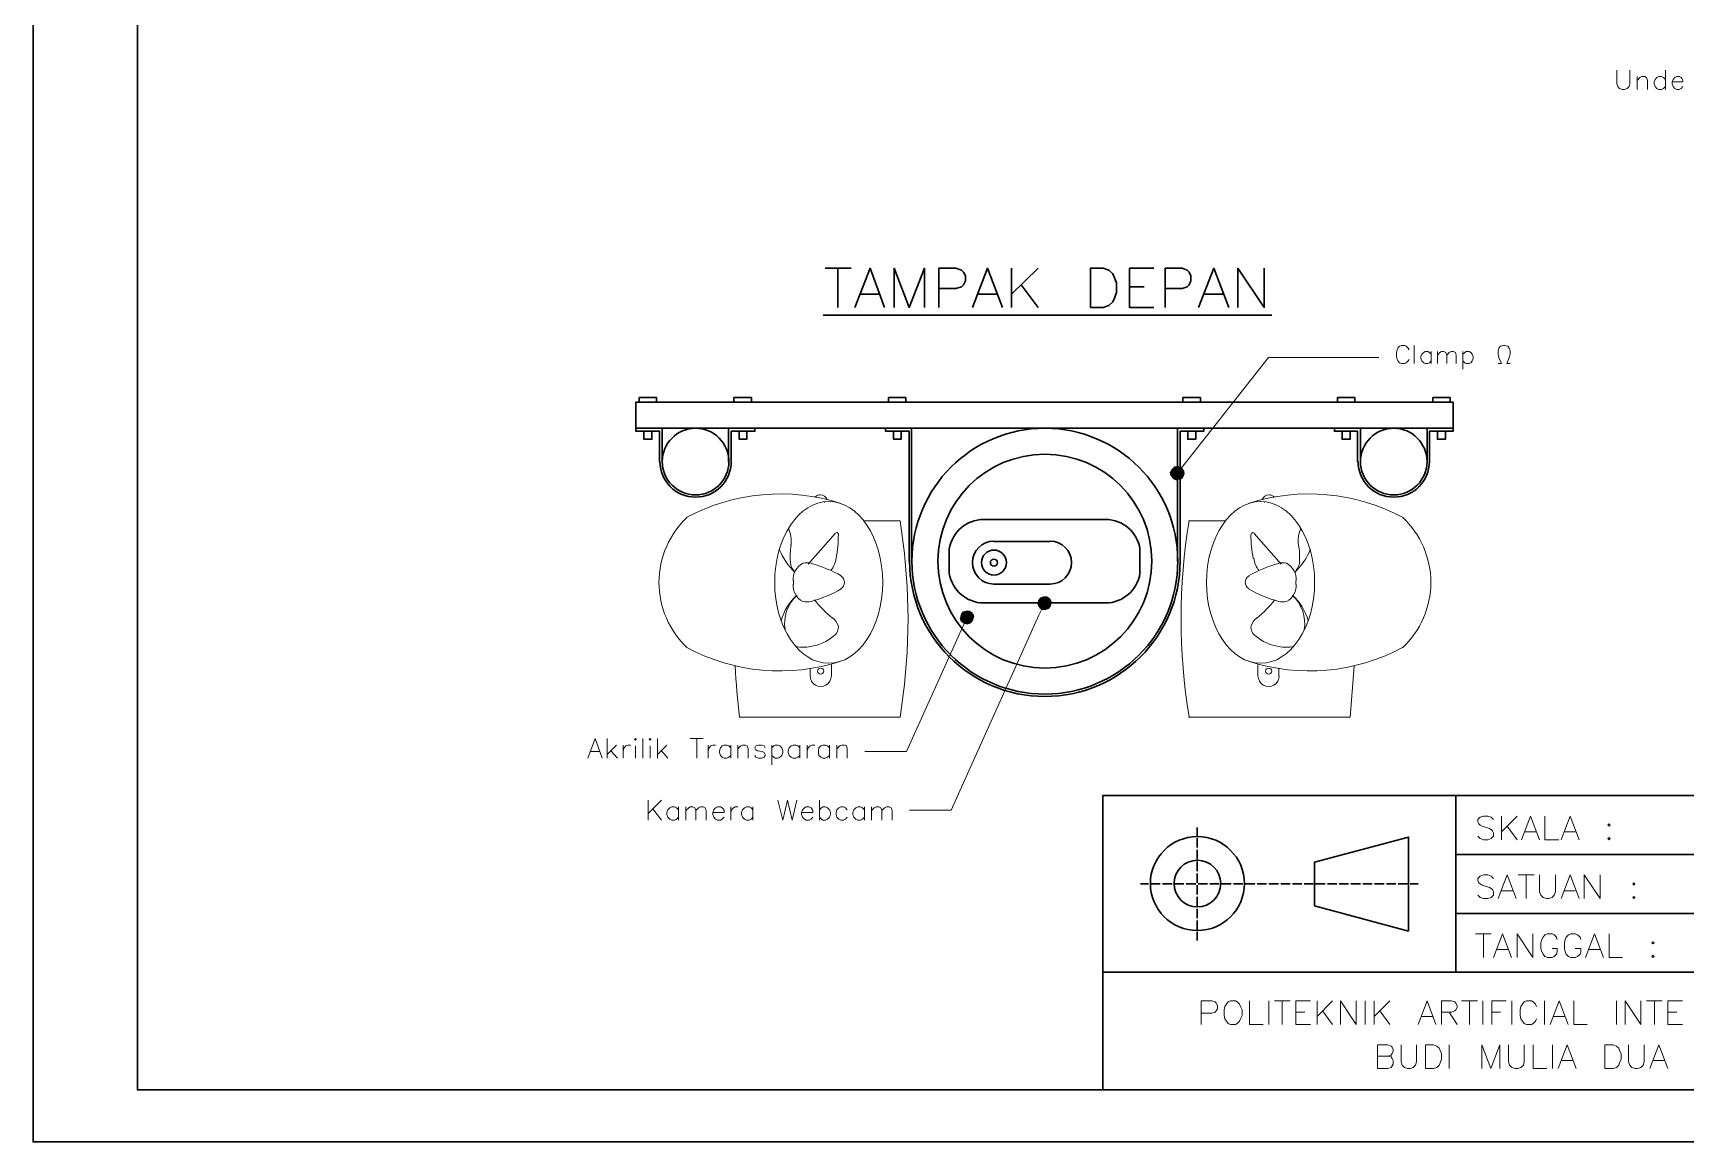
# Model space of a CAD drawing. Header units: millimetres. Extents: x 0 to 296, y 0 to 210.
# Drawn here: x 0 to 148.2, y 0 to 99.5 of the extents above; entities that cross this region are included whole.
import ezdxf

# ---------------------------------------------------------------- set-up
doc = ezdxf.new("R2010")
doc.units = ezdxf.units.MM

msp = doc.modelspace()

# ---------------------------------------------------------------- hatches: boundary and pattern name
at = {"true_color": 0x000007}
h = msp.add_hatch(color=7, dxfattribs=at)
h.paths.add_polyline_path([(102.15, 60.32), (102.02, 60.07), (102.62, 59.99)])
h.paths.add_polyline_path([(102.02, 60.07), (102.62, 59.99), (102.07, 59.77)])
h.paths.add_polyline_path([(102.62, 59.99), (102.07, 59.77), (102.28, 59.52)])
h = msp.add_hatch(color=7, dxfattribs=at)
h.paths.add_polyline_path([(103, 60.45), (102.7, 60.58), (102.62, 59.99)])
h.paths.add_polyline_path([(102.7, 60.58), (102.62, 59.99), (102.4, 60.54)])
h.paths.add_polyline_path([(102.62, 59.99), (102.4, 60.54), (102.15, 60.32)])
h = msp.add_hatch(color=7, dxfattribs=at)
h.paths.add_polyline_path([(102.28, 59.52), (102.53, 59.39), (102.62, 59.99)])
h.paths.add_polyline_path([(102.53, 59.39), (102.62, 59.99), (102.83, 59.44)])
h.paths.add_polyline_path([(102.62, 59.99), (102.83, 59.44), (103.08, 59.61)])
h = msp.add_hatch(color=7, dxfattribs=at)
h.paths.add_polyline_path([(103.08, 59.61), (103.21, 59.9), (102.62, 59.99)])
h.paths.add_polyline_path([(103.21, 59.9), (102.62, 59.99), (103.17, 60.2)])
h.paths.add_polyline_path([(102.62, 59.99), (103.17, 60.2), (103, 60.45)])
h = msp.add_hatch(color=7, dxfattribs=at)
h.paths.add_polyline_path([(83.99, 47.58), (83.69, 47.62), (83.74, 47.03)])
h.paths.add_polyline_path([(83.69, 47.62), (83.74, 47.03), (83.4, 47.54)])
h.paths.add_polyline_path([(83.74, 47.03), (83.4, 47.54), (83.23, 47.29)])
h = msp.add_hatch(color=7, dxfattribs=at)
h.paths.add_polyline_path([(84.29, 46.82), (84.33, 47.12), (83.74, 47.03)])
h.paths.add_polyline_path([(84.33, 47.12), (83.74, 47.03), (84.24, 47.41)])
h.paths.add_polyline_path([(83.74, 47.03), (84.24, 47.41), (83.99, 47.58)])
h = msp.add_hatch(color=7, dxfattribs=at)
h.paths.add_polyline_path([(90.17, 48.56), (90.13, 48.26), (90.72, 48.34)])
h.paths.add_polyline_path([(90.13, 48.26), (90.72, 48.34), (90.25, 47.96)])
h.paths.add_polyline_path([(90.72, 48.34), (90.25, 47.96), (90.47, 47.79)])
h = msp.add_hatch(color=7, dxfattribs=at)
h.paths.add_polyline_path([(90.93, 48.85), (90.64, 48.89), (90.72, 48.34)])
h.paths.add_polyline_path([(90.64, 48.89), (90.72, 48.34), (90.38, 48.81)])
h.paths.add_polyline_path([(90.72, 48.34), (90.38, 48.81), (90.17, 48.56)])
h = msp.add_hatch(color=7, dxfattribs=at)
h.paths.add_polyline_path([(90.47, 47.79), (90.76, 47.75), (90.72, 48.34)])
h.paths.add_polyline_path([(90.76, 47.75), (90.72, 48.34), (91.06, 47.84)])
h.paths.add_polyline_path([(90.72, 48.34), (91.06, 47.84), (91.23, 48.09)])
h = msp.add_hatch(color=7, dxfattribs=at)
h.paths.add_polyline_path([(91.23, 48.09), (91.31, 48.39), (90.72, 48.34)])
h.paths.add_polyline_path([(91.31, 48.39), (90.72, 48.34), (91.19, 48.68)])
h.paths.add_polyline_path([(90.72, 48.34), (91.19, 48.68), (90.93, 48.85)])
h = msp.add_hatch(color=7, dxfattribs=at)
h.paths.add_polyline_path([(83.23, 47.29), (83.18, 46.99), (83.74, 47.03)])
h.paths.add_polyline_path([(83.18, 46.99), (83.74, 47.03), (83.27, 46.69)])
h.paths.add_polyline_path([(83.74, 47.03), (83.27, 46.69), (83.52, 46.52)])
h = msp.add_hatch(color=7, dxfattribs=at)
h.paths.add_polyline_path([(83.52, 46.52), (83.82, 46.48), (83.74, 47.03)])
h.paths.add_polyline_path([(83.82, 46.48), (83.74, 47.03), (84.07, 46.57)])
h.paths.add_polyline_path([(83.74, 47.03), (84.07, 46.57), (84.29, 46.82)])

# ---------------------------------------------------------------- linework, layer by layer
at = {"color": 7, "linetype": 'Continuous', "lineweight": 18, "true_color": 0x000007}
for p, q in [((143.85, 95.55), (143.85, 94.4)), ((146.39, 96.14), (146.39, 94.4)), ((123.87, 69.81), (123.87, 71.42)), ((125.39, 70.91), (125.39, 69.81)), ((125.94, 69.81), (125.94, 70.91)), ((128.23, 70.91), (128.23, 69.3)), ((51.48, 36.19), (51.48, 34.42)), ((52.32, 35.6), (51.48, 34.76)), ((52.92, 35.6), (52.92, 34.42)), ((54.69, 36.19), (54.69, 34.42)), ((56.01, 36.19), (56.01, 34.42)), ((56.85, 35.6), (56.01, 34.76)), ((58.93, 36.19), (60.11, 36.19)), ((59.52, 36.19), (59.52, 34.42)), ((60.54, 35.6), (60.54, 34.42)), ((62.57, 35.6), (62.57, 34.42)), ((63.2, 35.6), (63.2, 34.42)), ((66.25, 35.6), (66.25, 33.82)), ((68.75, 35.6), (68.75, 34.42)), ((69.43, 35.6), (69.43, 34.42)), ((71.42, 35.6), (71.42, 34.42)), ((72.09, 35.6), (72.09, 34.42)), ((50, 35.01), (50.8, 35.01)), ((51.82, 35.09), (52.41, 34.42)), ((54.02, 35.52), (54.02, 34.42)), ((55.33, 35.52), (55.33, 34.42)), ((56.35, 35.09), (56.94, 34.42)), ((55.16, 30.65), (55.16, 28.87)), ((56.35, 30.65), (55.16, 29.46)), ((55.58, 29.89), (56.35, 28.87)), ((57.87, 30.06), (57.87, 28.87)), ((58.55, 30.06), (58.55, 28.87)), ((62.57, 30.06), (62.57, 28.87)), ((64.56, 30.06), (64.56, 28.87)), ((70.53, 30.65), (70.53, 28.87)), ((74.55, 30.06), (74.55, 28.87)), ((75.18, 30.06), (75.18, 28.87)), ((131.7, 29.21), (131.7, 27.09)), ((133.1, 29.21), (131.7, 27.81)), ((132.21, 28.32), (133.1, 27.09)), ((133.82, 27.81), (134.79, 27.81)), ((137.33, 27.81), (138.3, 27.81)), ((133.18, 23.96), (134.62, 23.96)), ((133.9, 23.96), (133.9, 21.84)), ((131.7, 22.52), (132.67, 22.52)), ((137.33, 22.52), (138.3, 22.52)), ((129.37, 18.67), (130.77, 18.67)), ((130.09, 18.67), (130.09, 16.55)), ((131.28, 17.27), (132.29, 17.27)), ((139.53, 17.27), (140.55, 17.27)), ((110.83, 12.66), (110.83, 10.54)), ((111.34, 12.66), (112.73, 12.66)), ((112.01, 12.66), (112.01, 10.54)), ((115.15, 12.66), (115.15, 10.54)), ((116.54, 12.66), (115.15, 11.26)), ((119.46, 12.66), (119.46, 10.54)), ((120.27, 12.66), (120.27, 10.54)), ((121.67, 12.66), (120.27, 11.26)), ((128.1, 12.66), (129.54, 12.66)), ((128.82, 12.66), (128.82, 10.54)), ((130.01, 12.66), (130.01, 10.54)), ((132.63, 12.66), (132.63, 10.54)), ((135.55, 12.66), (135.55, 10.54)), ((141.99, 12.66), (141.99, 10.54)), ((144.7, 12.66), (146.09, 12.66)), ((145.41, 12.66), (145.41, 10.54)), ((113.24, 11.64), (114.05, 11.64)), ((115.65, 11.77), (116.54, 10.54)), ((120.78, 11.77), (121.67, 10.54)), ((124.5, 11.26), (125.52, 11.26)), ((127, 11.64), (127.72, 10.54)), ((130.81, 11.64), (131.61, 11.64)), ((136.36, 11.26), (137.37, 11.26)), ((146.6, 11.64), (147.4, 11.64)), ((127, 8.72), (127, 6.6)), ((136.27, 8.72), (136.27, 6.6)), ((137.08, 7.32), (138.05, 7.32)), ((145.29, 7.32), (146.3, 7.32))]:
    msp.add_line(p, q, dxfattribs=at)
at = {"color": 7, "linetype": 'Continuous', "lineweight": 30, "true_color": 0x000007}
for p, q in [((71.04, 78.36), (73.36, 78.36)), ((72.18, 78.36), (72.18, 74.85)), ((87.76, 78.36), (87.76, 74.85)), ((90.13, 78.36), (87.76, 76.03)), ((74.21, 76.03), (75.9, 76.03)), ((84.75, 76.03), (86.44, 76.03)), ((88.6, 76.88), (90.13, 74.85)), ((98.34, 76.71), (99.65, 76.71)), ((105.03, 76.03), (106.72, 76.03)), ((70.87, 74.17), (111.08, 74.17)), ((85.26, 55.84), (96.18, 55.84)), ((86.15, 53.85), (91.19, 53.85)), ((82.17, 50.97), (82.17, 53.17)), ((99.27, 53.17), (99.27, 50.97)), ((91.19, 50.04), (86.15, 50.04)), ((96.18, 48.34), (85.26, 48.34)), ((127.59, 31.07), (127.59, 15.24)), ((104.39, 28.19), (104.39, 27.47)), ((104.39, 27.35), (104.39, 27.35)), ((104.39, 27.26), (104.39, 26.42)), ((104.39, 26.33), (104.39, 26.33)), ((104.39, 26.2), (104.39, 25.36)), ((104.39, 25.27), (104.39, 25.27)), ((127.59, 25.78), (237.41, 25.78)), ((104.39, 25.15), (104.39, 24.3)), ((104.39, 24.21), (104.39, 24.21)), ((104.39, 24.09), (104.39, 23.24)), ((99.31, 23.16), (100.03, 23.16)), ((100.16, 23.16), (100.16, 23.16)), ((100.25, 23.16), (101.09, 23.16)), ((101.22, 23.16), (101.22, 23.16)), ((101.3, 23.16), (102.15, 23.16)), ((102.28, 23.16), (102.28, 23.16)), ((102.36, 23.16), (103.21, 23.16)), ((103.34, 23.16), (103.34, 23.16)), ((103.42, 23.16), (104.27, 23.16)), ((104.39, 23.03), (104.39, 22.18)), ((104.48, 23.16), (105.33, 23.16)), ((105.45, 23.16), (105.45, 23.16)), ((105.54, 23.16), (106.38, 23.16)), ((106.47, 23.16), (106.47, 23.16)), ((106.6, 23.16), (107.44, 23.16)), ((107.53, 23.16), (107.53, 23.16)), ((107.65, 23.16), (108.5, 23.16)), ((108.58, 23.16), (108.58, 23.16)), ((108.71, 23.16), (109.56, 23.16)), ((109.64, 23.16), (109.64, 23.16)), ((109.77, 23.16), (110.62, 23.16)), ((110.7, 23.16), (110.7, 23.16)), ((110.83, 23.16), (111.68, 23.16)), ((111.76, 23.16), (111.76, 23.16)), ((111.89, 23.16), (112.73, 23.16)), ((112.82, 23.16), (112.82, 23.16)), ((112.95, 23.16), (113.79, 23.16)), ((113.88, 23.16), (113.88, 23.16)), ((114, 23.16), (114.81, 23.16)), ((114.93, 23.16), (114.93, 23.16)), ((115.02, 23.16), (115.87, 23.16)), ((115.99, 23.16), (115.99, 23.16)), ((116.08, 23.16), (116.92, 23.16)), ((117.05, 23.16), (117.05, 23.16)), ((117.14, 23.16), (117.98, 23.16)), ((118.11, 23.16), (118.11, 23.16)), ((118.19, 23.16), (119.04, 23.16)), ((119.17, 23.16), (119.17, 23.16)), ((119.25, 23.16), (120.1, 23.16)), ((120.23, 23.16), (120.23, 23.16)), ((120.31, 23.16), (121.16, 23.16)), ((121.28, 23.16), (121.28, 23.16)), ((121.37, 23.16), (122.22, 23.16)), ((122.3, 23.16), (122.3, 23.16)), ((122.43, 23.16), (123.27, 23.16)), ((123.36, 23.16), (123.36, 23.16)), ((123.49, 23.16), (124.21, 23.16)), ((104.39, 22.1), (104.39, 22.1)), ((104.39, 21.97), (104.39, 21.12)), ((104.39, 21.04), (104.39, 21.04)), ((104.39, 20.91), (104.39, 20.07)), ((104.39, 19.98), (104.39, 19.98)), ((104.39, 19.85), (104.39, 19.05)), ((127.59, 20.49), (237.41, 20.49)), ((104.39, 18.92), (104.39, 18.92)), ((104.39, 18.84), (104.39, 18.08))]:
    msp.add_line(p, q, dxfattribs=at)
at = {"color": 7, "linetype": 'Continuous', "lineweight": 20, "true_color": 0x000007}
for p, q in [((70.99, 57.36), (70.99, 57.45)), ((110.45, 57.36), (110.45, 57.45))]:
    msp.add_line(p, q, dxfattribs=at)
at = {"color": 86, "linetype": 'Continuous', "lineweight": 20, "true_color": 0x000056}
for p, q in [((106.93, 55.71), (103.63, 55.71)), ((69.51, 51.82), (71.92, 54.57)), ((111.93, 51.82), (109.52, 54.57)), ((69.68, 41.78), (69.68, 42.42)), ((71.59, 42.8), (71.59, 41.78)), ((109.85, 42.8), (109.85, 41.78)), ((111.72, 41.78), (111.72, 42.42))]:
    msp.add_line(p, q, dxfattribs=at)
at = {"color": 7, "linetype": 'Continuous', "lineweight": 30, "true_color": 0x000007}
for points in [[(295.91, 0), (295.91, 209.93), (0, 209.93), (0, 0)], [(291.25, 4.66), (291.25, 205.27), (9.36, 205.27), (9.36, 4.66)], [(94.83, 74.85), (94.83, 78.36), (95.97, 78.36), (96.48, 78.19), (96.82, 77.85), (96.99, 77.51), (97.15, 77.05), (97.15, 76.2), (96.99, 75.69), (96.82, 75.35), (96.48, 75.01), (95.97, 74.85)], [(54.36, 66.76), (55.92, 66.76), (55.92, 66.34), (54.36, 66.34)], [(62.86, 66.76), (64.43, 66.76), (64.43, 66.34), (62.86, 66.34)], [(76.71, 66.76), (78.27, 66.76), (78.27, 66.34), (76.71, 66.34)], [(103.12, 66.76), (104.69, 66.76), (104.69, 66.34), (103.12, 66.34)], [(116.97, 66.76), (118.53, 66.76), (118.53, 66.34), (116.97, 66.34)], [(125.52, 66.76), (127.08, 66.76), (127.08, 66.34), (125.52, 66.34)], [(127.34, 66.34), (127.34, 64.01), (54.06, 64.01), (54.06, 66.34)], [(123.36, 18.92), (114.93, 21.17), (114.93, 25.1), (123.36, 27.35)]]:
    msp.add_lwpolyline(points, close=True, dxfattribs=at)
at = {"color": 7, "linetype": 'Continuous', "lineweight": 18, "true_color": 0x000007}
for points in [[(142.03, 96.14), (142.03, 94.91), (142.11, 94.66), (142.28, 94.49), (142.54, 94.4), (142.71, 94.4), (142.96, 94.49), (143.13, 94.66), (143.21, 94.91), (143.21, 96.14)], [(143.85, 95.21), (144.1, 95.46), (144.27, 95.55), (144.53, 95.55), (144.7, 95.46), (144.78, 95.21), (144.78, 94.4)], [(146.39, 95.29), (146.22, 95.46), (146.05, 95.55), (145.8, 95.55), (145.63, 95.46), (145.46, 95.29), (145.37, 95.08), (145.37, 94.91), (145.46, 94.66), (145.63, 94.49), (145.8, 94.4), (146.05, 94.4), (146.22, 94.49), (146.39, 94.66)], [(146.98, 95.08), (147.95, 95.08), (147.95, 95.21), (147.87, 95.38), (147.79, 95.46), (147.62, 95.55), (147.4, 95.55), (147.24, 95.46), (147.07, 95.29), (146.98, 95.08), (146.98, 94.91), (147.07, 94.66), (147.24, 94.49), (147.4, 94.4), (147.62, 94.4), (147.79, 94.49), (147.95, 94.66)], [(123.4, 71.04), (123.32, 71.2), (123.15, 71.37), (123.02, 71.42), (122.72, 71.42), (122.55, 71.37), (122.39, 71.2), (122.34, 71.04), (122.26, 70.82), (122.26, 70.44), (122.34, 70.19), (122.39, 70.06), (122.55, 69.89), (122.72, 69.81), (123.02, 69.81), (123.15, 69.89), (123.32, 70.06), (123.4, 70.19)], [(131.4, 69.81), (131.7, 69.81), (131.44, 70.36), (131.4, 70.65), (131.4, 70.95), (131.44, 71.2), (131.61, 71.37), (131.83, 71.42), (132, 71.42), (132.25, 71.37), (132.38, 71.2), (132.46, 70.95), (132.46, 70.65), (132.38, 70.36), (132.16, 69.81), (132.46, 69.81)], [(103, 60.45), (103.34, 60.92), (110.79, 70.36), (120.69, 70.36)], [(125.39, 70.65), (125.22, 70.82), (125.09, 70.91), (124.84, 70.91), (124.71, 70.82), (124.54, 70.65), (124.46, 70.44), (124.46, 70.27), (124.54, 70.06), (124.71, 69.89), (124.84, 69.81), (125.09, 69.81), (125.22, 69.89), (125.39, 70.06)], [(125.94, 70.57), (126.15, 70.82), (126.32, 70.91), (126.53, 70.91), (126.7, 70.82), (126.79, 70.57), (126.79, 69.81)], [(126.79, 70.57), (127, 70.82), (127.17, 70.91), (127.38, 70.91), (127.55, 70.82), (127.63, 70.57), (127.63, 69.81)], [(128.23, 70.65), (128.4, 70.82), (128.52, 70.91), (128.78, 70.91), (128.95, 70.82), (129.07, 70.65), (129.16, 70.44), (129.16, 70.27), (129.07, 70.06), (128.95, 69.89), (128.78, 69.81), (128.52, 69.81), (128.4, 69.89), (128.23, 70.06)], [(90.47, 47.79), (90.21, 47.24), (82.34, 29.76), (78.61, 29.76)], [(83.52, 46.52), (83.27, 45.97), (78.32, 35.01), (74.59, 35.01)], [(49.74, 34.42), (50.42, 36.19), (51.05, 34.42)], [(52.92, 35.09), (53, 35.35), (53.17, 35.52), (53.34, 35.6), (53.59, 35.6)], [(60.54, 35.09), (60.62, 35.35), (60.79, 35.52), (60.96, 35.6), (61.21, 35.6)], [(62.57, 35.35), (62.4, 35.52), (62.23, 35.6), (61.98, 35.6), (61.81, 35.52), (61.64, 35.35), (61.55, 35.09), (61.55, 34.92), (61.64, 34.67), (61.81, 34.5), (61.98, 34.42), (62.23, 34.42), (62.4, 34.5), (62.57, 34.67)], [(63.2, 35.26), (63.46, 35.52), (63.63, 35.6), (63.88, 35.6), (64.05, 35.52), (64.13, 35.26), (64.13, 34.42)], [(65.66, 35.35), (65.57, 35.52), (65.32, 35.6), (65.07, 35.6), (64.81, 35.52), (64.73, 35.35), (64.81, 35.18), (64.98, 35.09), (65.4, 35.01), (65.57, 34.92), (65.66, 34.76), (65.66, 34.67), (65.57, 34.5), (65.32, 34.42), (65.07, 34.42), (64.81, 34.5), (64.73, 34.67)], [(66.25, 35.35), (66.42, 35.52), (66.55, 35.6), (66.8, 35.6), (66.97, 35.52), (67.14, 35.35), (67.23, 35.09), (67.23, 34.92), (67.14, 34.67), (66.97, 34.5), (66.8, 34.42), (66.55, 34.42), (66.42, 34.5), (66.25, 34.67)], [(68.75, 35.35), (68.58, 35.52), (68.41, 35.6), (68.16, 35.6), (67.99, 35.52), (67.82, 35.35), (67.73, 35.09), (67.73, 34.92), (67.82, 34.67), (67.99, 34.5), (68.16, 34.42), (68.41, 34.42), (68.58, 34.5), (68.75, 34.67)], [(69.43, 35.09), (69.51, 35.35), (69.68, 35.52), (69.85, 35.6), (70.1, 35.6)], [(71.42, 35.35), (71.25, 35.52), (71.08, 35.6), (70.82, 35.6), (70.65, 35.52), (70.48, 35.35), (70.44, 35.09), (70.44, 34.92), (70.48, 34.67), (70.65, 34.5), (70.82, 34.42), (71.08, 34.42), (71.25, 34.5), (71.42, 34.67)], [(72.09, 35.26), (72.35, 35.52), (72.52, 35.6), (72.77, 35.6), (72.94, 35.52), (73.02, 35.26), (73.02, 34.42)], [(57.87, 29.8), (57.7, 29.97), (57.53, 30.06), (57.28, 30.06), (57.11, 29.97), (56.94, 29.8), (56.85, 29.55), (56.85, 29.38), (56.94, 29.13), (57.11, 28.96), (57.28, 28.87), (57.53, 28.87), (57.7, 28.96), (57.87, 29.13)], [(58.55, 29.72), (58.8, 29.97), (58.93, 30.06), (59.18, 30.06), (59.35, 29.97), (59.44, 29.72), (59.44, 28.87)], [(59.44, 29.72), (59.69, 29.97), (59.86, 30.06), (60.11, 30.06), (60.28, 29.97), (60.37, 29.72), (60.37, 28.87)], [(60.96, 29.55), (61.98, 29.55), (61.98, 29.72), (61.89, 29.89), (61.81, 29.97), (61.64, 30.06), (61.38, 30.06), (61.21, 29.97), (61.04, 29.8), (60.96, 29.55), (60.96, 29.38), (61.04, 29.13), (61.21, 28.96), (61.38, 28.87), (61.64, 28.87), (61.81, 28.96), (61.98, 29.13)], [(62.57, 29.55), (62.65, 29.8), (62.82, 29.97), (62.95, 30.06), (63.2, 30.06)], [(64.56, 29.8), (64.39, 29.97), (64.22, 30.06), (63.97, 30.06), (63.8, 29.97), (63.63, 29.8), (63.54, 29.55), (63.54, 29.38), (63.63, 29.13), (63.8, 28.96), (63.97, 28.87), (64.22, 28.87), (64.39, 28.96), (64.56, 29.13)], [(66.8, 30.65), (67.23, 28.87), (67.65, 30.65), (68.07, 28.87), (68.5, 30.65)], [(68.92, 29.55), (69.93, 29.55), (69.93, 29.72), (69.85, 29.89), (69.77, 29.97), (69.6, 30.06), (69.34, 30.06), (69.17, 29.97), (69, 29.8), (68.92, 29.55), (68.92, 29.38), (69, 29.13), (69.17, 28.96), (69.34, 28.87), (69.6, 28.87), (69.77, 28.96), (69.93, 29.13)], [(70.53, 29.8), (70.7, 29.97), (70.82, 30.06), (71.08, 30.06), (71.25, 29.97), (71.42, 29.8), (71.5, 29.55), (71.5, 29.38), (71.42, 29.13), (71.25, 28.96), (71.08, 28.87), (70.82, 28.87), (70.7, 28.96), (70.53, 29.13)], [(73.02, 29.8), (72.86, 29.97), (72.69, 30.06), (72.43, 30.06), (72.26, 29.97), (72.09, 29.8), (72.01, 29.55), (72.01, 29.38), (72.09, 29.13), (72.26, 28.96), (72.43, 28.87), (72.69, 28.87), (72.86, 28.96), (73.02, 29.13)], [(74.55, 29.8), (74.38, 29.97), (74.21, 30.06), (73.96, 30.06), (73.79, 29.97), (73.62, 29.8), (73.53, 29.55), (73.53, 29.38), (73.62, 29.13), (73.79, 28.96), (73.96, 28.87), (74.21, 28.87), (74.38, 28.96), (74.55, 29.13)], [(75.18, 29.72), (75.44, 29.97), (75.61, 30.06), (75.86, 30.06), (76.03, 29.97), (76.12, 29.72), (76.12, 28.87)], [(76.12, 29.72), (76.37, 29.97), (76.54, 30.06), (76.79, 30.06), (76.96, 29.97), (77.05, 29.72), (77.05, 28.87)], [(130.98, 28.91), (130.77, 29.13), (130.47, 29.21), (130.09, 29.21), (129.79, 29.13), (129.58, 28.91), (129.58, 28.7), (129.67, 28.53), (129.79, 28.41), (129.96, 28.32), (130.6, 28.11), (130.77, 28.02), (130.89, 27.9), (130.98, 27.73), (130.98, 27.43), (130.77, 27.22), (130.47, 27.09), (130.09, 27.09), (129.79, 27.22), (129.58, 27.43)], [(133.48, 27.09), (134.28, 29.21), (135.09, 27.09)], [(135.59, 29.21), (135.59, 27.09), (136.82, 27.09)], [(137.03, 27.09), (137.84, 29.21), (138.64, 27.09)], [(130.98, 23.62), (130.77, 23.83), (130.47, 23.96), (130.09, 23.96), (129.79, 23.83), (129.58, 23.62), (129.58, 23.45), (129.67, 23.24), (129.79, 23.16), (129.96, 23.03), (130.6, 22.82), (130.77, 22.73), (130.89, 22.65), (130.98, 22.44), (130.98, 22.14), (130.77, 21.93), (130.47, 21.84), (130.09, 21.84), (129.79, 21.93), (129.58, 22.14)], [(131.4, 21.84), (132.21, 23.96), (133.01, 21.84)], [(135.09, 23.96), (135.09, 22.44), (135.21, 22.14), (135.42, 21.93), (135.72, 21.84), (135.89, 21.84), (136.23, 21.93), (136.4, 22.14), (136.52, 22.44), (136.52, 23.96)], [(137.03, 21.84), (137.84, 23.96), (138.64, 21.84)], [(139.11, 21.84), (139.11, 23.96), (140.55, 21.84), (140.55, 23.96)], [(130.98, 16.55), (131.78, 18.67), (132.59, 16.55)], [(133.1, 16.55), (133.1, 18.67), (134.49, 16.55), (134.49, 18.67)], [(136.69, 18.16), (136.61, 18.37), (136.4, 18.58), (136.23, 18.67), (135.81, 18.67), (135.59, 18.58), (135.42, 18.37), (135.3, 18.16), (135.21, 17.86), (135.21, 17.36), (135.3, 17.06), (135.42, 16.85), (135.59, 16.64), (135.81, 16.55), (136.23, 16.55), (136.4, 16.64), (136.61, 16.85), (136.69, 17.06), (136.69, 17.36), (136.23, 17.36)], [(138.81, 18.16), (138.73, 18.37), (138.51, 18.58), (138.3, 18.67), (137.92, 18.67), (137.71, 18.58), (137.5, 18.37), (137.41, 18.16), (137.33, 17.86), (137.33, 17.36), (137.41, 17.06), (137.5, 16.85), (137.71, 16.64), (137.92, 16.55), (138.3, 16.55), (138.51, 16.64), (138.73, 16.85), (138.81, 17.06), (138.81, 17.36), (138.3, 17.36)], [(139.23, 16.55), (140.04, 18.67), (140.84, 16.55)], [(141.35, 18.67), (141.35, 16.55), (142.54, 16.55)], [(104.77, 10.54), (104.77, 12.66), (105.71, 12.66), (106, 12.57), (106.09, 12.45), (106.21, 12.23), (106.21, 11.94), (106.09, 11.77), (106, 11.64), (105.71, 11.56), (104.77, 11.56)], [(109.09, 12.66), (109.09, 10.54), (110.32, 10.54)], [(114.55, 10.54), (113.24, 10.54), (113.24, 12.66), (114.55, 12.66)], [(117.26, 10.54), (117.26, 12.66), (118.66, 10.54), (118.66, 12.66)], [(124.21, 10.54), (125.01, 12.66), (125.81, 10.54)], [(126.32, 10.54), (126.32, 12.66), (127.21, 12.66), (127.51, 12.57), (127.59, 12.45), (127.72, 12.23), (127.72, 12.06), (127.59, 11.85), (127.51, 11.77), (127.21, 11.64), (126.32, 11.64)], [(130.81, 10.54), (130.81, 12.66), (132.12, 12.66)], [(134.83, 12.15), (134.75, 12.36), (134.54, 12.57), (134.37, 12.66), (133.94, 12.66), (133.73, 12.57), (133.56, 12.36), (133.43, 12.15), (133.35, 11.85), (133.35, 11.35), (133.43, 11.05), (133.56, 10.84), (133.73, 10.63), (133.94, 10.54), (134.37, 10.54), (134.54, 10.63), (134.75, 10.84), (134.83, 11.05)], [(136.06, 10.54), (136.86, 12.66), (137.67, 10.54)], [(138.18, 12.66), (138.18, 10.54), (139.36, 10.54)], [(142.79, 10.54), (142.79, 12.66), (144.19, 10.54), (144.19, 12.66)], [(147.91, 10.54), (146.6, 10.54), (146.6, 12.66), (147.91, 12.66)], [(121.5, 7.7), (121.79, 7.62), (121.88, 7.49), (121.96, 7.32), (121.96, 6.98), (121.88, 6.82), (121.79, 6.69), (121.5, 6.6), (120.57, 6.6), (120.57, 8.72), (121.5, 8.72), (121.79, 8.59), (121.88, 8.51), (121.96, 8.3), (121.96, 8.13), (121.88, 7.92), (121.79, 7.79), (121.5, 7.7), (120.57, 7.7)], [(122.68, 8.72), (122.68, 7.2), (122.77, 6.9), (122.98, 6.69), (123.27, 6.6), (123.49, 6.6), (123.78, 6.69), (123.99, 6.9), (124.08, 7.2), (124.08, 8.72)], [(129.92, 6.6), (129.92, 8.72), (130.73, 6.6), (131.53, 8.72), (131.53, 6.6)], [(132.33, 8.72), (132.33, 7.2), (132.42, 6.9), (132.63, 6.69), (132.93, 6.6), (133.14, 6.6), (133.43, 6.69), (133.65, 6.9), (133.73, 7.2), (133.73, 8.72)], [(134.54, 8.72), (134.54, 6.6), (135.76, 6.6)], [(136.78, 6.6), (137.58, 8.72), (138.39, 6.6)], [(143.09, 8.72), (143.09, 7.2), (143.21, 6.9), (143.38, 6.69), (143.68, 6.6), (143.89, 6.6), (144.19, 6.69), (144.4, 6.9), (144.48, 7.2), (144.48, 8.72)], [(144.99, 6.6), (145.8, 8.72), (146.6, 6.6)]]:
    msp.add_lwpolyline(points, dxfattribs=at)
at = {"color": 7, "linetype": 'Continuous', "lineweight": 30, "true_color": 0x000007}
for points in [[(73.7, 74.85), (75.06, 78.36), (76.37, 74.85)], [(77.22, 74.85), (77.22, 78.36), (78.57, 74.85), (79.93, 78.36), (79.93, 74.85)], [(81.24, 74.85), (81.24, 78.36), (82.76, 78.36), (83.27, 78.19), (83.44, 78.02), (83.61, 77.68), (83.61, 77.22), (83.44, 76.88), (83.27, 76.71), (82.76, 76.54), (81.24, 76.54)], [(84.24, 74.85), (85.6, 78.36), (86.95, 74.85)], [(100.5, 74.85), (98.34, 74.85), (98.34, 78.36), (100.5, 78.36)], [(101.52, 74.85), (101.52, 78.36), (103.04, 78.36), (103.5, 78.19), (103.67, 78.02), (103.84, 77.68), (103.84, 77.22), (103.67, 76.88), (103.5, 76.71), (103.04, 76.54), (101.52, 76.54)], [(104.52, 74.85), (105.88, 78.36), (107.23, 74.85)], [(108.03, 74.85), (108.03, 78.36), (110.41, 74.85), (110.41, 78.36)], [(56.18, 61), (56.18, 63.75), (54.06, 63.75), (54.06, 64.01), (56.43, 64.01), (56.43, 61)], [(54.78, 63.75), (54.78, 63.03), (55.5, 63.03), (55.5, 63.75)], [(62.36, 61), (62.36, 64.01), (64.73, 64.01), (64.73, 63.75), (62.61, 63.75), (62.61, 61)], [(63.33, 63.75), (63.33, 63.03), (64.01, 63.03), (64.01, 63.75)], [(78.78, 52.07), (78.78, 64.01), (76.45, 64.01), (76.45, 63.75), (78.57, 63.75), (78.57, 52.07)], [(77.17, 63.75), (77.17, 63.03), (77.85, 63.03), (77.85, 63.75)], [(102.87, 52.07), (102.87, 63.75), (104.99, 63.75), (104.99, 64.01), (102.62, 64.01), (102.62, 52.07)], [(103.55, 63.75), (103.55, 63.03), (104.27, 63.03), (104.27, 63.75)], [(118.79, 61), (118.79, 63.75), (116.71, 63.75), (116.71, 64.01), (119.04, 64.01), (119.04, 61)], [(117.39, 63.75), (117.39, 63.03), (118.11, 63.03), (118.11, 63.75)], [(125.01, 61), (125.01, 64.01), (127.34, 64.01), (127.34, 63.75), (125.22, 63.75), (125.22, 61)], [(125.94, 63.75), (125.94, 63.03), (126.66, 63.03), (126.66, 63.75)], [(95.93, 15.24), (95.93, 31.07), (291.25, 31.07), (291.25, 4.66)], [(291.25, 15.24), (95.93, 15.24), (95.93, 4.66), (291.25, 4.66)]]:
    msp.add_lwpolyline(points, dxfattribs=at)
at = {"color": 7, "linetype": 'Continuous', "lineweight": -2, "true_color": 0x000007}
for points in [[(102.15, 60.32), (102.02, 60.07), (102.62, 59.99)], [(102.02, 60.07), (102.62, 59.99), (102.07, 59.77)], [(102.62, 59.99), (102.07, 59.77), (102.28, 59.52)], [(102.62, 59.99), (102.4, 60.54), (102.15, 60.32)], [(102.28, 59.52), (102.53, 59.39), (102.62, 59.99)], [(102.7, 60.58), (102.62, 59.99), (102.4, 60.54)], [(102.53, 59.39), (102.62, 59.99), (102.83, 59.44)], [(103, 60.45), (102.7, 60.58), (102.62, 59.99)], [(102.62, 59.99), (103.17, 60.2), (103, 60.45)], [(103.21, 59.9), (102.62, 59.99), (103.17, 60.2)], [(102.62, 59.99), (102.83, 59.44), (103.08, 59.61)], [(103.08, 59.61), (103.21, 59.9), (102.62, 59.99)], [(83.74, 47.03), (83.4, 47.54), (83.23, 47.29)], [(83.69, 47.62), (83.74, 47.03), (83.4, 47.54)], [(83.99, 47.58), (83.69, 47.62), (83.74, 47.03)], [(83.74, 47.03), (84.24, 47.41), (83.99, 47.58)], [(90.17, 48.56), (90.13, 48.26), (90.72, 48.34)], [(90.13, 48.26), (90.72, 48.34), (90.25, 47.96)], [(90.72, 48.34), (90.38, 48.81), (90.17, 48.56)], [(90.72, 48.34), (90.25, 47.96), (90.47, 47.79)], [(90.64, 48.89), (90.72, 48.34), (90.38, 48.81)], [(90.47, 47.79), (90.76, 47.75), (90.72, 48.34)], [(90.93, 48.85), (90.64, 48.89), (90.72, 48.34)], [(90.72, 48.34), (91.19, 48.68), (90.93, 48.85)], [(91.31, 48.39), (90.72, 48.34), (91.19, 48.68)], [(91.23, 48.09), (91.31, 48.39), (90.72, 48.34)], [(90.76, 47.75), (90.72, 48.34), (91.06, 47.84)], [(90.72, 48.34), (91.06, 47.84), (91.23, 48.09)], [(83.23, 47.29), (83.18, 46.99), (83.74, 47.03)], [(83.18, 46.99), (83.74, 47.03), (83.27, 46.69)], [(83.74, 47.03), (83.27, 46.69), (83.52, 46.52)], [(83.52, 46.52), (83.82, 46.48), (83.74, 47.03)], [(84.33, 47.12), (83.74, 47.03), (84.24, 47.41)], [(84.29, 46.82), (84.33, 47.12), (83.74, 47.03)], [(83.82, 46.48), (83.74, 47.03), (84.07, 46.57)], [(83.74, 47.03), (84.07, 46.57), (84.29, 46.82)]]:
    msp.add_lwpolyline(points, close=True, dxfattribs=at)
at = {"color": 86, "linetype": 'Continuous', "lineweight": 20, "true_color": 0x000056}
for points in [[(74.46, 55.71), (77.77, 55.71), (78.15, 52.79), (78.4, 49.83), (78.49, 46.91), (78.4, 43.94), (78.15, 41.02), (77.77, 38.1), (63.33, 38.1)], [(103.63, 38.1), (118.11, 38.1), (118.49, 42.67)]]:
    msp.add_lwpolyline(points, dxfattribs=at)
at = {"color": 7, "linetype": 'Continuous', "lineweight": 18, "true_color": 0x000007}
for points in [[(53.93, 36.11), (54.02, 36.03), (54.1, 36.11), (54.02, 36.19)], [(55.24, 36.11), (55.33, 36.03), (55.41, 36.11), (55.33, 36.19)], [(141.35, 28.53), (141.22, 28.41), (141.35, 28.32), (141.44, 28.41)], [(141.35, 27.3), (141.22, 27.22), (141.35, 27.09), (141.44, 27.22)], [(143.55, 23.24), (143.47, 23.16), (143.55, 23.03), (143.64, 23.16)], [(143.55, 22.01), (143.47, 21.93), (143.55, 21.84), (143.64, 21.93)], [(145.25, 17.95), (145.16, 17.86), (145.25, 17.78), (145.37, 17.86)], [(145.25, 16.76), (145.16, 16.64), (145.25, 16.55), (145.37, 16.64)], [(107.4, 12.66), (107.19, 12.57), (107.02, 12.36), (106.89, 12.15), (106.81, 11.85), (106.81, 11.35), (106.89, 11.05), (107.02, 10.84), (107.19, 10.63), (107.4, 10.54), (107.82, 10.54), (107.99, 10.63), (108.2, 10.84), (108.29, 11.05), (108.42, 11.35), (108.42, 11.85), (108.29, 12.15), (108.2, 12.36), (107.99, 12.57), (107.82, 12.66)], [(124.88, 6.6), (124.88, 8.72), (125.6, 8.72), (125.9, 8.59), (126.11, 8.42), (126.2, 8.21), (126.32, 7.92), (126.32, 7.41), (126.2, 7.11), (126.11, 6.9), (125.9, 6.69), (125.6, 6.6)], [(140.97, 6.6), (140.97, 8.72), (141.69, 8.72), (141.99, 8.59), (142.2, 8.42), (142.28, 8.21), (142.41, 7.92), (142.41, 7.41), (142.28, 7.11), (142.2, 6.9), (141.99, 6.69), (141.69, 6.6)]]:
    msp.add_lwpolyline(points, close=True, dxfattribs=at)
at = {"color": 7, "linetype": 'Continuous', "lineweight": 30}
msp.add_lwpolyline([(104.39, 23.16), (104.39, 23.16)], close=True, dxfattribs=at)
at = {"color": 7, "linetype": 'Continuous', "lineweight": 30, "true_color": 0x000007}
for points, knots in [([(59.41, 64.01), (57.77, 64.01), (56.43, 62.67), (56.43, 61.02), (56.43, 59.38), (57.77, 58.04), (59.41, 58.04), (61.06, 58.04), (62.4, 59.38), (62.4, 61.02), (62.4, 62.67), (61.06, 64.01), (59.41, 64.01)], [0, 0, 0, 0, 1, 1, 1, 2, 2, 2, 3, 3, 3, 4, 4, 4, 4]), ([(90.74, 64.01), (84.16, 64.01), (78.82, 58.67), (78.82, 52.09), (78.82, 45.51), (84.16, 40.17), (90.74, 40.17), (97.32, 40.17), (102.66, 45.51), (102.66, 52.09), (102.66, 58.67), (97.32, 64.01), (90.74, 64.01)], [0, 0, 0, 0, 1, 1, 1, 2, 2, 2, 3, 3, 3, 4, 4, 4, 4]), ([(122.03, 64.01), (120.38, 64.01), (119.04, 62.67), (119.04, 61.02), (119.04, 59.38), (120.38, 58.04), (122.03, 58.04), (123.67, 58.04), (125.01, 59.38), (125.01, 61.02), (125.01, 62.67), (123.67, 64.01), (122.03, 64.01)], [0, 0, 0, 0, 1, 1, 1, 2, 2, 2, 3, 3, 3, 4, 4, 4, 4]), ([(56.22, 61.02), (56.22, 59.26), (57.65, 57.83), (59.41, 57.83), (61.18, 57.83), (62.61, 59.26), (62.61, 61.02)], [0, 0, 0, 0, 1, 1, 1, 2, 2, 2, 2]), ([(90.74, 61.68), (85.45, 61.68), (81.15, 57.39), (81.15, 52.09), (81.15, 46.8), (85.45, 42.5), (90.74, 42.5), (96.04, 42.5), (100.33, 46.8), (100.33, 52.09), (100.33, 57.39), (96.04, 61.68), (90.74, 61.68)], [0, 0, 0, 0, 1, 1, 1, 2, 2, 2, 3, 3, 3, 4, 4, 4, 4]), ([(118.83, 61.02), (118.83, 59.26), (120.26, 57.83), (122.03, 57.83), (123.79, 57.83), (125.22, 59.26), (125.22, 61.02)], [0, 0, 0, 0, 1, 1, 1, 2, 2, 2, 2]), ([(86.17, 53.89), (85.11, 53.89), (84.24, 53.03), (84.24, 51.96), (84.24, 50.9), (85.11, 50.04), (86.17, 50.04)], [0, 0, 0, 0, 1, 1, 1, 2, 2, 2, 2]), ([(91.21, 50.04), (92.27, 50.04), (93.13, 50.9), (93.13, 51.96), (93.13, 53.03), (92.27, 53.89), (91.21, 53.89)], [0, 0, 0, 0, 1, 1, 1, 2, 2, 2, 2]), ([(78.61, 52.09), (78.61, 45.39), (84.04, 39.96), (90.74, 39.96), (97.44, 39.96), (102.87, 45.39), (102.87, 52.09)], [0, 0, 0, 0, 1, 1, 1, 2, 2, 2, 2]), ([(86.17, 53.09), (85.55, 53.09), (85.05, 52.58), (85.05, 51.96), (85.05, 51.34), (85.55, 50.84), (86.17, 50.84), (86.79, 50.84), (87.29, 51.34), (87.29, 51.96), (87.29, 52.58), (86.79, 53.09), (86.17, 53.09)], [0, 0, 0, 0, 1, 1, 1, 2, 2, 2, 3, 3, 3, 4, 4, 4, 4]), ([(86.17, 52.28), (85.99, 52.28), (85.85, 52.14), (85.85, 51.96), (85.85, 51.79), (85.99, 51.65), (86.17, 51.65), (86.34, 51.65), (86.49, 51.79), (86.49, 51.96), (86.49, 52.14), (86.34, 52.28), (86.17, 52.28)], [0, 0, 0, 0, 1, 1, 1, 2, 2, 2, 3, 3, 3, 4, 4, 4, 4]), ([(104.42, 27.39), (102.09, 27.39), (100.2, 25.5), (100.2, 23.18), (100.2, 20.85), (102.09, 18.97), (104.42, 18.97), (106.74, 18.97), (108.63, 20.85), (108.63, 23.18), (108.63, 25.5), (106.74, 27.39), (104.42, 27.39)], [0, 0, 0, 0, 1, 1, 1, 2, 2, 2, 3, 3, 3, 4, 4, 4, 4]), ([(104.42, 25.27), (103.26, 25.27), (102.32, 24.33), (102.32, 23.18), (102.32, 22.02), (103.26, 21.08), (104.42, 21.08), (105.57, 21.08), (106.51, 22.02), (106.51, 23.18), (106.51, 24.33), (105.57, 25.27), (104.42, 25.27)], [0, 0, 0, 0, 1, 1, 1, 2, 2, 2, 3, 3, 3, 4, 4, 4, 4])]:
    msp.add_open_spline(points, degree=3, knots=knots, dxfattribs=at)
at = {"color": 86, "linetype": 'Continuous', "lineweight": 20, "true_color": 0x000056}
for points in [[(72.45, 57.27), (67.86, 58.74), (62.88, 58.3), (58.63, 56.03)], [(122.82, 56.03), (118.56, 58.3), (113.58, 58.74), (108.99, 57.27)], [(67.95, 53.54), (68.04, 54.05), (67.96, 54.58), (67.74, 55.05)], [(103.67, 55.72), (102.72, 49.9), (102.72, 43.96), (103.67, 38.13)], [(113.7, 55.05), (113.48, 54.58), (113.4, 54.05), (113.49, 53.54)], [(68, 53.55), (67.9, 53.05), (67.88, 52.53), (67.92, 52.02)], [(72.01, 52.33), (72.15, 53.04), (72.22, 53.76), (72.22, 54.49)], [(109.22, 54.49), (109.22, 53.76), (109.29, 53.04), (109.43, 52.33)], [(113.56, 52.02), (113.6, 52.53), (113.58, 53.05), (113.49, 53.55)], [(66.92, 53.16), (67.24, 52.38), (67.72, 51.67), (68.33, 51.08)], [(67.89, 52.03), (67.95, 51.68), (68.1, 51.36), (68.33, 51.1)], [(69.02, 51.9), (68.45, 51.59), (68.12, 50.98), (68.16, 50.33)], [(69.78, 51.9), (69.55, 51.95), (69.3, 51.96), (69.06, 51.91)], [(72.48, 50.77), (71.63, 51.26), (70.72, 51.63), (69.77, 51.89)], [(71.55, 51.24), (71.79, 51.57), (71.95, 51.95), (72.02, 52.35)], [(111.71, 51.89), (110.76, 51.63), (109.85, 51.26), (109, 50.77)], [(109.47, 52.35), (109.53, 51.95), (109.69, 51.57), (109.93, 51.24)], [(112.42, 51.91), (112.18, 51.96), (111.94, 51.95), (111.7, 51.9)], [(113.28, 50.33), (113.32, 50.98), (112.99, 51.59), (112.42, 51.9)], [(113.15, 51.08), (113.76, 51.67), (114.24, 52.38), (114.56, 53.16)], [(113.15, 51.1), (113.38, 51.36), (113.54, 51.68), (113.6, 52.03)], [(68.5, 49.03), (67.82, 48.42), (67.33, 47.63), (67.09, 46.75)], [(68.5, 49.02), (67.65, 48.24), (67.25, 47.09), (67.44, 45.96)], [(68.16, 50.04), (68.12, 49.4), (68.45, 48.78), (69.02, 48.47)], [(68.2, 50.32), (68.2, 50.27), (68.2, 50.22), (68.2, 50.17)], [(68.2, 50.16), (68.2, 50.11), (68.2, 50.06), (68.2, 50.01)], [(69.77, 48.48), (70.72, 48.74), (71.63, 49.12), (72.48, 49.6)], [(109, 49.6), (109.85, 49.12), (110.76, 48.74), (111.71, 48.48)], [(112.42, 48.47), (112.99, 48.78), (113.32, 49.4), (113.28, 50.04)], [(114.35, 46.75), (114.11, 47.63), (113.62, 48.42), (112.94, 49.03)], [(114, 45.96), (114.19, 47.09), (113.79, 48.24), (112.94, 49.02)], [(113.24, 50.17), (113.24, 50.22), (113.24, 50.27), (113.24, 50.32)], [(113.24, 50.01), (113.24, 50.06), (113.24, 50.11), (113.24, 50.16)], [(69.06, 48.46), (69.3, 48.42), (69.55, 48.42), (69.78, 48.47)], [(70.08, 48.63), (70.56, 48.03), (71.1, 47.47), (71.69, 46.98)], [(109.75, 46.98), (110.34, 47.47), (110.88, 48.03), (111.36, 48.63)], [(111.7, 48.47), (111.94, 48.42), (112.18, 48.42), (112.42, 48.46)], [(72.22, 46.3), (72.11, 46.59), (71.93, 46.84), (71.69, 47.02)], [(71.81, 45.38), (72.1, 45.58), (72.26, 45.94), (72.21, 46.29)], [(109.23, 46.29), (109.18, 45.94), (109.34, 45.58), (109.63, 45.38)], [(109.75, 47.02), (109.51, 46.84), (109.33, 46.59), (109.23, 46.3)], [(69.71, 44.43), (70.49, 44.55), (71.22, 44.88), (71.82, 45.38)], [(109.62, 45.38), (110.23, 44.88), (110.95, 44.55), (111.73, 44.43)], [(58.63, 44.34), (62.88, 42.07), (67.86, 41.63), (72.45, 43.11)], [(68.42, 44.45), (68.85, 44.34), (69.29, 44.34), (69.72, 44.43)], [(108.99, 43.11), (113.58, 41.63), (118.56, 42.07), (122.82, 44.34)], [(111.72, 44.43), (112.15, 44.34), (112.6, 44.34), (113.02, 44.45)], [(62.96, 42.7), (63.05, 41.16), (63.18, 39.63), (63.36, 38.11)]]:
    msp.add_open_spline(points, degree=3, dxfattribs=at)
for points, knots in [([(71.21, 57.61), (71.11, 57.87), (70.86, 58.04), (70.59, 58.04), (70.41, 58.04), (70.24, 57.97), (70.12, 57.84)], [0, 0, 0, 0, 1, 1, 1, 2, 2, 2, 2]), ([(111.32, 57.84), (111.2, 57.97), (111.03, 58.04), (110.85, 58.04), (110.58, 58.04), (110.33, 57.87), (110.24, 57.61)], [0, 0, 0, 0, 1, 1, 1, 2, 2, 2, 2]), ([(76.2, 50.19), (76.2, 54.2), (74.03, 57.45), (71.35, 57.45), (68.68, 57.45), (66.51, 54.2), (66.51, 50.19), (66.51, 46.18), (68.68, 42.93), (71.35, 42.93), (74.03, 42.93), (76.2, 46.18), (76.2, 50.19)], [0, 0, 0, 0, 1, 1, 1, 2, 2, 2, 3, 3, 3, 4, 4, 4, 4]), ([(114.93, 50.19), (114.93, 54.2), (112.76, 57.45), (110.09, 57.45), (107.41, 57.45), (105.24, 54.2), (105.24, 50.19), (105.24, 46.18), (107.41, 42.93), (110.09, 42.93), (112.76, 42.93), (114.93, 46.18), (114.93, 50.19)], [0, 0, 0, 0, 1, 1, 1, 2, 2, 2, 3, 3, 3, 4, 4, 4, 4]), ([(58.67, 56.04), (57.05, 54.52), (56.13, 52.4), (56.13, 50.19), (56.13, 47.97), (57.05, 45.85), (58.67, 44.33)], [0, 0, 0, 0, 1, 1, 1, 2, 2, 2, 2]), ([(122.81, 44.33), (124.43, 45.85), (125.35, 47.97), (125.35, 50.19), (125.35, 52.4), (124.43, 54.52), (122.81, 56.04)], [0, 0, 0, 0, 1, 1, 1, 2, 2, 2, 2]), ([(72.22, 54.52), (72.21, 54.58), (72.17, 54.63), (72.11, 54.65), (72.06, 54.66), (72, 54.64), (71.96, 54.6)], [0, 0, 0, 0, 1, 1, 1, 2, 2, 2, 2]), ([(109.53, 54.6), (109.49, 54.64), (109.43, 54.66), (109.37, 54.65), (109.31, 54.63), (109.27, 54.58), (109.26, 54.52)], [0, 0, 0, 0, 1, 1, 1, 2, 2, 2, 2]), ([(72.46, 49.63), (72.65, 49.74), (72.77, 49.96), (72.77, 50.19), (72.77, 50.42), (72.65, 50.63), (72.46, 50.75)], [0, 0, 0, 0, 1, 1, 1, 2, 2, 2, 2]), ([(109.03, 50.75), (108.83, 50.63), (108.71, 50.42), (108.71, 50.19), (108.71, 49.96), (108.83, 49.74), (109.03, 49.63)], [0, 0, 0, 0, 1, 1, 1, 2, 2, 2, 2]), ([(69.68, 41.81), (69.68, 41.47), (69.86, 41.15), (70.16, 40.98), (70.45, 40.81), (70.82, 40.81), (71.11, 40.98), (71.41, 41.15), (71.59, 41.47), (71.59, 41.81)], [0, 0, 0, 0, 1, 1, 1, 2, 2, 2, 3, 3, 3, 3]), ([(70.63, 42.5), (70.48, 42.5), (70.36, 42.38), (70.36, 42.23), (70.36, 42.08), (70.48, 41.95), (70.63, 41.95), (70.79, 41.95), (70.91, 42.08), (70.91, 42.23), (70.91, 42.38), (70.79, 42.5), (70.63, 42.5)], [0, 0, 0, 0, 1, 1, 1, 2, 2, 2, 3, 3, 3, 4, 4, 4, 4]), ([(109.85, 41.81), (109.85, 41.47), (110.04, 41.15), (110.33, 40.98), (110.63, 40.81), (110.99, 40.81), (111.28, 40.98), (111.58, 41.15), (111.76, 41.47), (111.76, 41.81)], [0, 0, 0, 0, 1, 1, 1, 2, 2, 2, 3, 3, 3, 3]), ([(110.81, 42.5), (110.66, 42.5), (110.53, 42.38), (110.53, 42.23), (110.53, 42.08), (110.66, 41.95), (110.81, 41.95), (110.96, 41.95), (111.08, 42.08), (111.08, 42.23), (111.08, 42.38), (110.96, 42.5), (110.81, 42.5)], [0, 0, 0, 0, 1, 1, 1, 2, 2, 2, 3, 3, 3, 4, 4, 4, 4])]:
    msp.add_open_spline(points, degree=3, knots=knots, dxfattribs=at)
at = {"color": 7, "linetype": 'Continuous', "lineweight": 30, "true_color": 0x000007}
for points in [[(85.24, 55.84), (83.71, 55.82), (82.42, 54.71), (82.17, 53.2)], [(99.27, 53.2), (99.02, 54.71), (97.73, 55.82), (96.2, 55.84)], [(82.17, 50.99), (82.42, 49.48), (83.71, 48.36), (85.24, 48.34)], [(96.2, 48.34), (97.73, 48.36), (99.02, 49.48), (99.27, 50.99)]]:
    msp.add_open_spline(points, degree=3, dxfattribs=at)

doc.saveas('drawing.dxf')
